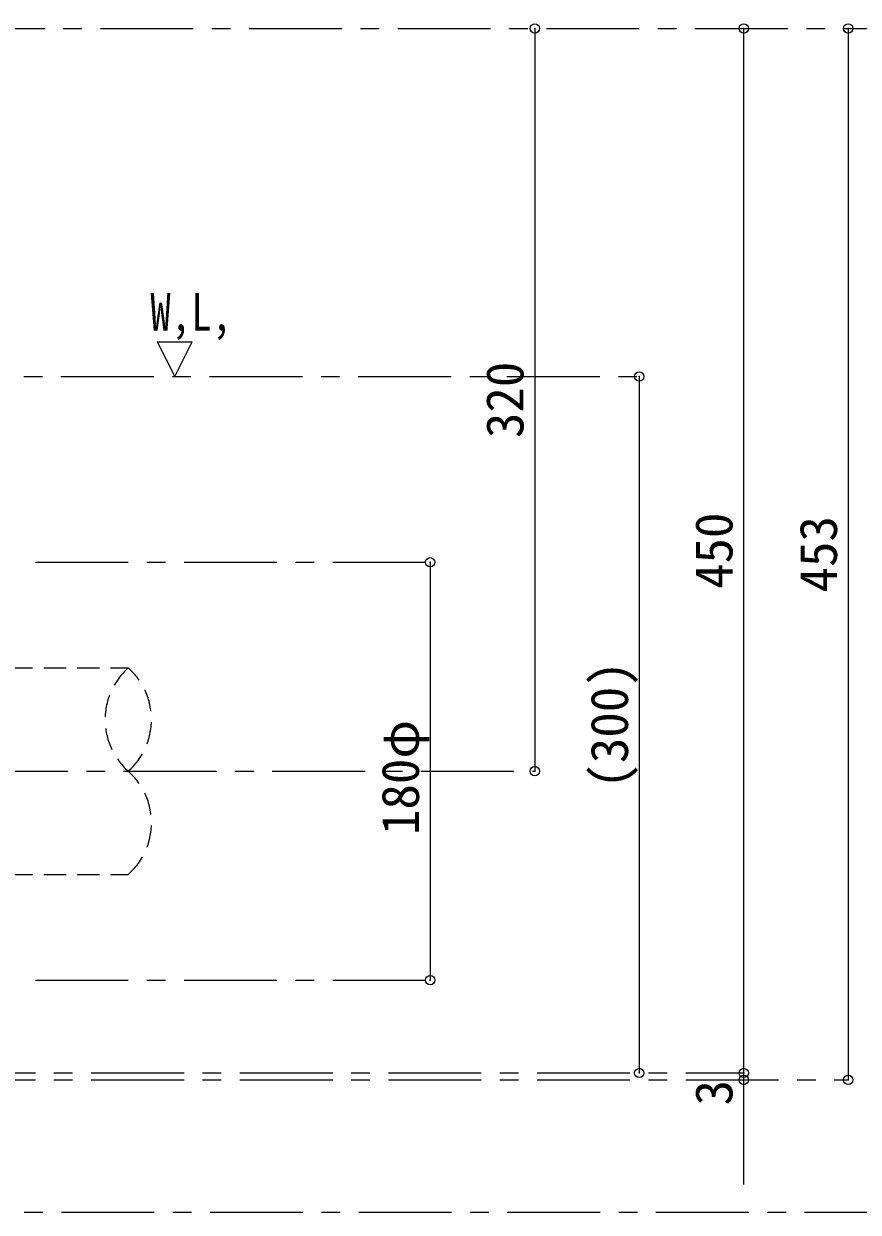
# Model space of a CAD drawing. Units: millimetres at full size, sheet at 1:8; details may follow other scales. Extents: x -1695 to 1545, y -1111 to 1137.
# Drawn here: x -40 to 319, y -687 to -175 of the extents above; entities that cross this region are included whole.
import ezdxf
from ezdxf.enums import TextEntityAlignment as Align

# ---------------------------------------------------------------- set-up
doc = ezdxf.new("R2010")
doc.units = ezdxf.units.MM
doc.header["$LTSCALE"] = 8
doc.header["$PDMODE"] = 32
doc.header["$PDSIZE"] = 4
doc.linetypes.add('CHAIN1', pattern=[8, 5, -1, 1, -1])
doc.linetypes.add('DASHED1', pattern=[1.8, 1.2, -0.6])
doc.layers.add('0-0_ﾚｲﾔ1', color=4, linetype='Continuous', lineweight=9)
doc.styles.add('ＭＳ ゴシック', font='')
doc.styles.get('ＭＳ ゴシック').set_extended_font_data('MS Gothic')

msp = doc.modelspace()

# ---------------------------------------------------------------- linework, layer by layer
at = {"layer": '0-0_ﾚｲﾔ1', "linetype": 'CHAIN1'}
for p, q in [((-455.137, -176.909), (359.863, -176.909)), ((-600.137, -326.909), (224.863, -326.909)), ((-35.137, -406.909), (134.863, -406.909)), ((-637.137, -496.909), (179.863, -496.909)), ((-35.137, -586.909), (134.863, -586.909)), ((-587.137, -626.909), (269.863, -626.909)), ((-587.137, -629.909), (314.863, -629.909)), ((-535.937, -686.909), (359.863, -686.909))]:
    msp.add_line(p, q, dxfattribs=at)
at = {"layer": '0-0_ﾚｲﾔ1'}
for p, q in [((179.863, -176.909), (179.863, -496.909)), ((269.863, -674.909), (269.863, -176.909)), ((314.863, -176.909), (314.863, -629.909)), ((224.863, -326.909), (224.863, -626.909)), ((134.863, -406.909), (134.863, -586.909))]:
    msp.add_line(p, q, dxfattribs=at)
at = {"layer": '0-0_ﾚｲﾔ1', "color": 7, "lineweight": 18}
for p, q in [((17.363, -311.909), (24.863, -326.909)), ((17.363, -311.909), (32.363, -311.909)), ((24.863, -326.909), (32.363, -311.909))]:
    msp.add_line(p, q, dxfattribs=at)
at = {"layer": '0-0_ﾚｲﾔ1', "linetype": 'DASHED1'}
for p, q in [((-521.137, -452.409), (4.863, -452.409)), ((-521.137, -541.409), (4.863, -541.409))]:
    msp.add_line(p, q, dxfattribs=at)
for centre, start, end in [((24.616, -474.659), 131.59806, 228.40194), ((-14.891, -474.659), 311.59806, 48.40194), ((-14.891, -519.159), 311.59806, 48.40194)]:
    msp.add_arc(centre, 29.753, start, end, dxfattribs=at)
at = {"layer": '0-0_ﾚｲﾔ1', "color": 1}
for p in [(179.863, -176.909), (269.863, -176.909), (314.863, -176.909), (224.863, -326.909), (134.863, -406.909), (179.863, -496.909), (134.863, -586.909), (224.863, -626.909), (269.863, -626.909), (269.863, -629.909), (314.863, -629.909)]:
    msp.add_point(p, dxfattribs=at)

# ---------------------------------------------------------------- texts
at = {"layer": '0-0_ﾚｲﾔ1', "color": 7, "style": 'ＭＳ ゴシック', "width": 0.8}
msp.add_text('W,L,', height=16.13, dxfattribs=at).set_placement((14.363, -311.909), align=Align.BOTTOM_LEFT)
at = {"layer": '0-0_ﾚｲﾔ1', "color": 7, "style": 'ＭＳ ゴシック'}
for s, p in [('320', (179.863, -353.409)), ('450', (269.863, -418.409)), ('453', (314.863, -419.909)), ('(300)', (224.863, -504.409)), ('180φ', (134.863, -524.409)), ('3', (269.863, -640.909))]:
    msp.add_text(s, height=16.13, rotation=90, dxfattribs=at).set_placement(p, align=Align.BOTTOM_LEFT)

doc.saveas('drawing.dxf')
